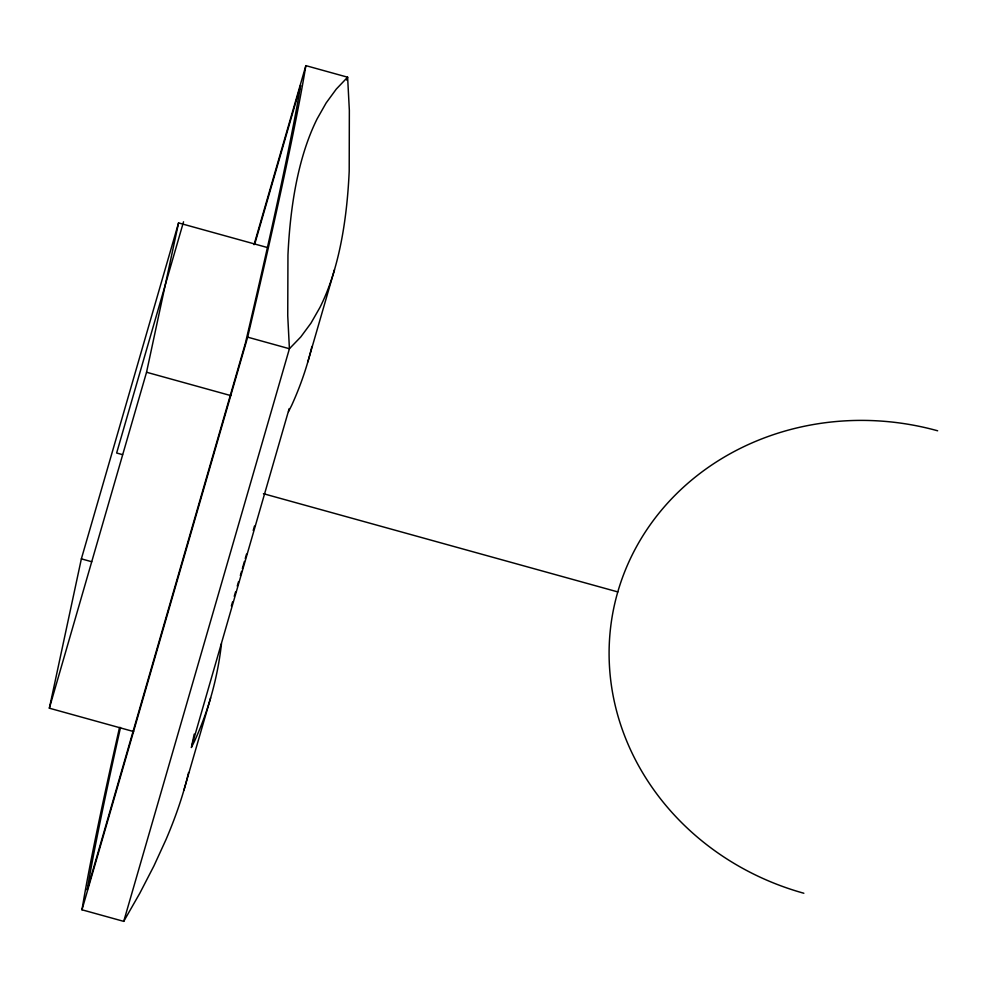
<?xml version="1.0" encoding="UTF-8"?>
<svg xmlns="http://www.w3.org/2000/svg" width="987" height="987" viewBox="0 0 987 987"><rect width="100%" height="100%" fill="white"/><g stroke="black" fill="none" stroke-linecap="round" stroke-linejoin="round"><path stroke-width="1.48" d="M133.652 731.564L49.35 708.197L81.366 558.852L178.561 222.914L267.304 247.503M49.35 708.197L146.545 372.247L178.561 222.914M191.663 746.049L194.229 734.106M221.483 643.672A1996.948 797.804 16.1 0 1 194.39 741.471L191.342 747.541L289.179 408.618M183.545 221.779L116.639 453.008L122.573 454.662M254.054 244.677L305.859 65.635L347.621 77.208L349.349 110.347L349.201 171.084A1410.657 371.137 63.5 0 1 319.985 307.376L310.954 323.168L300.764 336.962L289.413 348.732L123.733 921.364L81.97 909.792A1996.948 51.595 -74.5 0 1 119.55 727.419M254.782 243.937L300.64 85.425L298.827 96.035A1979.601 51.139 -74.5 0 1 250.661 320.676L245.344 343.377L87.189 890.003L89.015 879.392A1979.601 51.139 -74.5 0 1 120.513 727.456M81.97 909.792L247.651 337.159A1996.948 51.595 -74.5 0 0 305.859 65.635M346.77 80.169L347.621 77.208L336.32 89.052L326.166 102.919L317.172 118.773A1421.194 373.913 63.5 0 0 287.957 255.041L287.735 315.68L289.413 348.732L247.651 337.159M183.952 790.044L210.626 697.871M307.821 361.933L334.494 269.759M288.537 411.604L291.584 405.534A1996.948 797.804 16.1 0 0 311.904 346.499M123.733 921.364L139.846 893.173L153.923 865.92L165.976 839.641A1410.657 422.88 -31.9 0 0 188.579 772.5M146.545 372.247L230.859 395.614M263.43 493.697L617.788 591.916A262.579 240.618 12.1 0 1 937.65 430.788M81.366 558.852L91.717 561.726M803.85 893.247A262.579 240.618 12.1 0 1 617.788 591.916M254.461 526.096A164.73 4.256 -74.5 0 1 253.215 530.488M246.516 554.139A164.73 4.256 -74.5 0 1 245.257 558.531M244.418 561.43A164.73 4.256 -74.5 0 1 242.358 568.574M241.556 571.374A164.73 4.256 -74.5 0 1 240.347 575.507M238.57 581.602A164.73 4.256 -74.5 0 1 237.25 586.105M235.523 592.003A164.73 4.256 -74.5 0 1 234.24 596.321M232.574 601.922A164.73 4.256 -74.5 0 1 231.365 605.981"/></g></svg>
